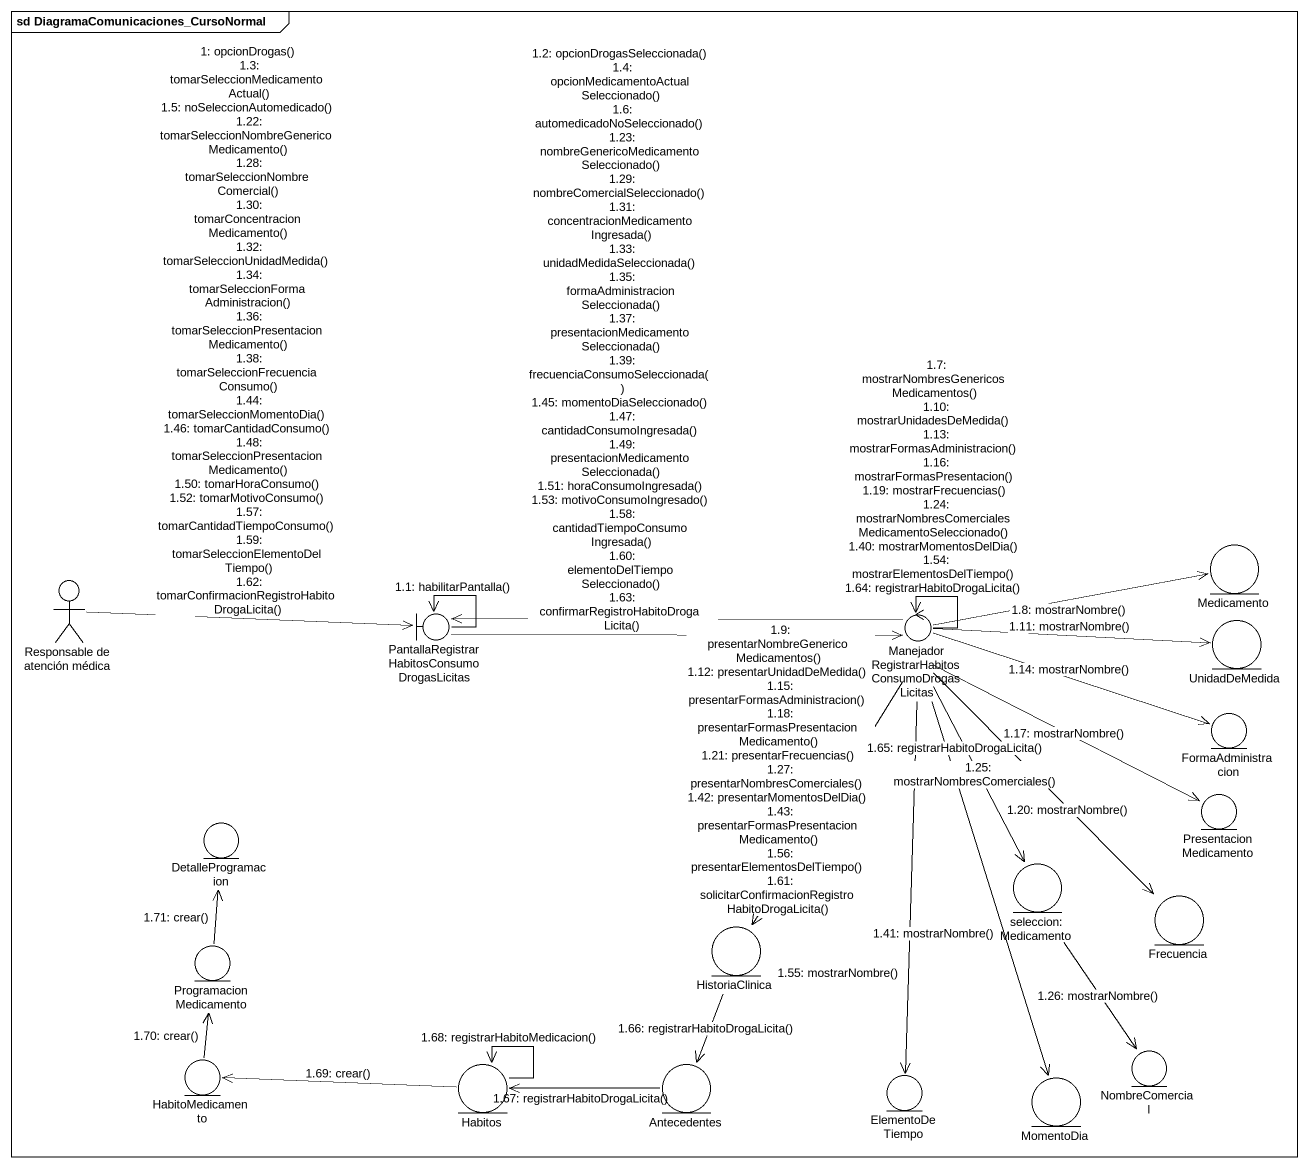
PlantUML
@startuml
mainframe sd DiagramaComunicaciones_CursoNormal
entity Medicamento
actor "Responsable de atención médica" as Responsable_de_atención
boundary "PantallaRegistrarHabitosConsumoDrogasLicitas" as PantallaRegistrarHabitosCons
control "ManejadorRegistrarHabitosConsumoDrogasLicitas" as ManejadorRegistrarHabitosCon
entity UnidadDeMedida
entity FormaAdministracion
entity PresentacionMedicamento
entity DetalleProgramacion
entity "seleccion:Medicamento" as seleccion_Medicamento
entity Frecuencia
entity ProgramacionMedicamento
entity HistoriaClinica
entity NombreComercial
entity HabitoMedicamento
entity Habitos
entity Antecedentes
entity ElementoDeTiempo
entity MomentoDia
Responsable_de_atención -right-> PantallaRegistrarHabitosCons : 1: opcionDrogas()\n1.3: tomarSeleccionMedicamentoActual()\n1.5: noSeleccionAutomedicado()\n1.22: tomarSeleccionNombreGenericoMedicamento()\n1.28: tomarSeleccionNombreComercial()\n1.30: tomarConcentracionMedicamento()\n1.32: tomarSeleccionUnidadMedida()\n1.34: tomarSeleccionFormaAdministracion()\n1.36: tomarSeleccionPresentacionMedicamento()\n1.38: tomarSeleccionFrecuenciaConsumo()\n1.44: tomarSeleccionMomentoDia()\n1.46: tomarCantidadConsumo()\n1.48: tomarSeleccionPresentacionMedicamento()\n1.50: tomarHoraConsumo()\n1.52: tomarMotivoConsumo()\n1.57: tomarCantidadTiempoConsumo()\n1.59: tomarSeleccionElementoDelTiempo()\n1.62: tomarConfirmacionRegistroHabitoDrogaLicita()
PantallaRegistrarHabitosCons --> PantallaRegistrarHabitosCons : 1.1: habilitarPantalla()
PantallaRegistrarHabitosCons -right-> ManejadorRegistrarHabitosCon : 1.2: opcionDrogasSeleccionada()\n1.4: opcionMedicamentoActualSeleccionado()\n1.6: automedicadoNoSeleccionado()\n1.23: nombreGenericoMedicamentoSeleccionado()\n1.29: nombreComercialSeleccionado()\n1.31: concentracionMedicamentoIngresada()\n1.33: unidadMedidaSeleccionada()\n1.35: formaAdministracionSeleccionada()\n1.37: presentacionMedicamentoSeleccionada()\n1.39: frecuenciaConsumoSeleccionada()\n1.45: momentoDiaSeleccionado()\n1.47: cantidadConsumoIngresada()\n1.49: presentacionMedicamentoSeleccionada()\n1.51: horaConsumoIngresada()\n1.53: motivoConsumoIngresado()\n1.58: cantidadTiempoConsumoIngresada()\n1.60: elementoDelTiempoSeleccionado()\n1.63: confirmarRegistroHabitoDrogaLicita()
ManejadorRegistrarHabitosCon --> ManejadorRegistrarHabitosCon : 1.7: mostrarNombresGenericosMedicamentos()\n1.10: mostrarUnidadesDeMedida()\n1.13: mostrarFormasAdministracion()\n1.16: mostrarFormasPresentacion()\n1.19: mostrarFrecuencias()\n1.24: mostrarNombresComercialesMedicamentoSeleccionado()\n1.40: mostrarMomentosDelDia()\n1.54: mostrarElementosDelTiempo()\n1.64: registrarHabitoDrogaLicita()
ManejadorRegistrarHabitosCon -right-> Medicamento : 1.8: mostrarNombre()
ManejadorRegistrarHabitosCon -left-> PantallaRegistrarHabitosCons : 1.9: presentarNombreGenericoMedicamentos()\n1.12: presentarUnidadDeMedida()\n1.15: presentarFormasAdministracion()\n1.18: presentarFormasPresentacionMedicamento()\n1.21: presentarFrecuencias()\n1.27: presentarNombresComerciales()\n1.42: presentarMomentosDelDia()\n1.43: presentarFormasPresentacionMedicamento()\n1.56: presentarElementosDelTiempo()\n1.61: solicitarConfirmacionRegistroHabitoDrogaLicita()
ManejadorRegistrarHabitosCon -right-> UnidadDeMedida : 1.11: mostrarNombre()
ManejadorRegistrarHabitosCon -right-> FormaAdministracion : 1.14: mostrarNombre()
ManejadorRegistrarHabitosCon -right-> PresentacionMedicamento : 1.17: mostrarNombre()
ManejadorRegistrarHabitosCon --> Frecuencia : 1.20: mostrarNombre()
ManejadorRegistrarHabitosCon --> seleccion_Medicamento : 1.25: mostrarNombresComerciales()
seleccion_Medicamento --> NombreComercial : 1.26: mostrarNombre()
ManejadorRegistrarHabitosCon --> MomentoDia : 1.41: mostrarNombre()
ManejadorRegistrarHabitosCon --> ElementoDeTiempo : 1.55: mostrarNombre()
ManejadorRegistrarHabitosCon --> HistoriaClinica : 1.65: registrarHabitoDrogaLicita()
HistoriaClinica --> Antecedentes : 1.66: registrarHabitoDrogaLicita()
Antecedentes -left-> Habitos : 1.67: registrarHabitoDrogaLicita()
Habitos --> Habitos : 1.68: registrarHabitoMedicacion()
Habitos -left-> HabitoMedicamento : 1.69: crear()
HabitoMedicamento -up-> ProgramacionMedicamento : 1.70: crear()
ProgramacionMedicamento -up-> DetalleProgramacion : 1.71: crear()
@enduml
